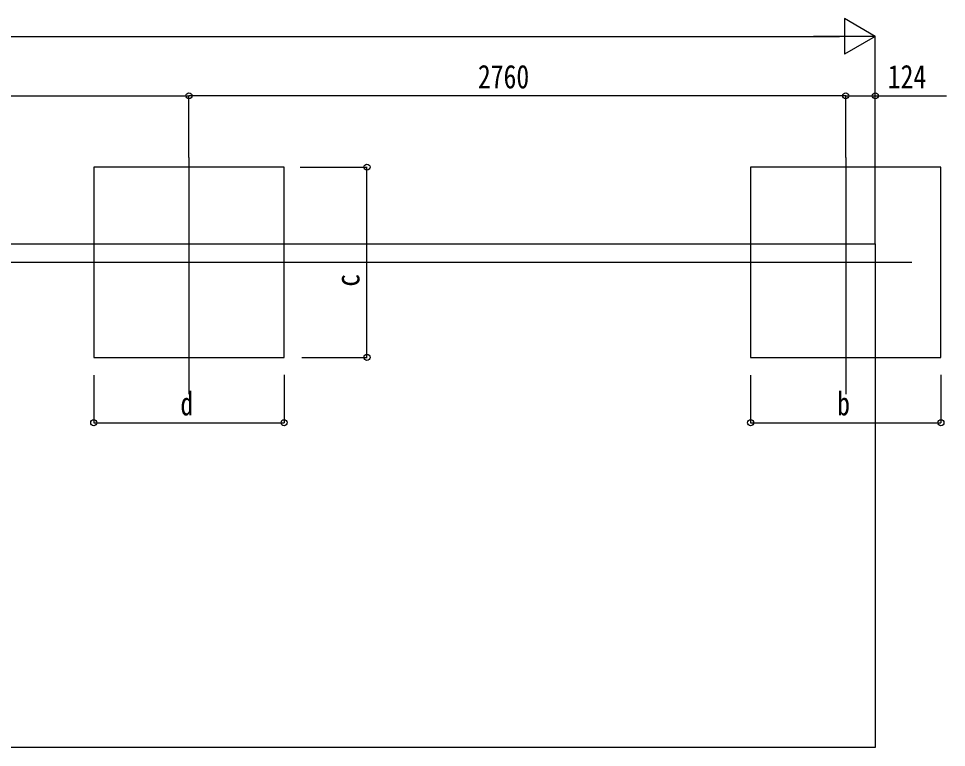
# Model space of a CAD drawing. Units: millimetres, scale not verified. Extents: x -12615 to 12615, y -8910 to 8910.
# Drawn here: x 43 to 3942, y 2603 to 5668 of the extents above; entities that cross this region are included whole.
import ezdxf
from ezdxf.enums import TextEntityAlignment as Align

# ---------------------------------------------------------------- set-up
doc = ezdxf.new("R2010")
doc.units = ezdxf.units.MM
doc.header["$LTSCALE"] = 40
for name, color, linetype in [('0-3_YKK_12', 2, 'Continuous'), ('0-5_YKK_A1', 4, 'Continuous'), ('0-6_YKK_D', 6, 'Continuous')]:
    doc.layers.add(name, color=color, linetype=linetype)
doc.styles.add('ＭＳ ゴシック', font='')
doc.styles.get('ＭＳ ゴシック').set_extended_font_data('MS Gothic')

msp = doc.modelspace()

# ---------------------------------------------------------------- linework, layer by layer
at = {"layer": '0-3_YKK_12'}
for p, q in [((759.09, 5083.23), (759.09, 4088.06)), ((3519.09, 5083.23), (3519.09, 4088.06)), ((-2385.88, 4643.15), (3797.23, 4643.15))]:
    msp.add_line(p, q, dxfattribs=at)
at = {"layer": '0-5_YKK_A1'}
for p, q in [((-4988.91, 4720.95), (3643.09, 4720.95)), ((3643.09, 4720.95), (3643.09, 2602.57)), ((3643.09, 2602.57), (-4988.91, 2602.57))]:
    msp.add_line(p, q, dxfattribs=at)
for points in [[(359.09, 4243.15), (1159.09, 4243.15), (1159.09, 5043.15), (359.09, 5043.15)], [(3119.09, 4243.15), (3919.09, 4243.15), (3919.09, 5043.15), (3119.09, 5043.15)]]:
    msp.add_lwpolyline(points, close=True, dxfattribs=at)
at = {"layer": '0-6_YKK_D'}
for p, q in [((3643.09, 5593.15), (3513.18, 5668.15)), ((3513.18, 5668.15), (3513.18, 5518.15)), ((-4838.91, 5593.15), (3493.09, 5593.15)), ((3643.09, 5593.15), (3383.28, 5593.15)), ((3643.09, 5593.15), (3513.18, 5518.15)), ((3643.09, 4721.95), (3643.09, 5594.15)), ((-2104.91, 5343.15), (759.09, 5343.15)), ((759.09, 5084.23), (759.09, 5344.15)), ((759.09, 5083.23), (759.09, 5344.15)), ((3519.09, 5343.15), (759.09, 5343.15)), ((3519.09, 5083.23), (3519.09, 5344.15)), ((3519.09, 5084.23), (3519.09, 5344.15)), ((3643.09, 4770.95), (3643.09, 5344.15)), ((1226.24, 5043.15), (1508.19, 5043.15)), ((1507.19, 4243.15), (1507.19, 5043.15)), ((1234.09, 4243.15), (1508.19, 4243.15)), ((359.09, 4168.95), (359.09, 3967.15)), ((1159.09, 4169.13), (1159.09, 3967.15)), ((3119.09, 4168.95), (3119.09, 3967.15)), ((3919.09, 4169.13), (3919.09, 3967.15)), ((359.09, 3968.15), (1159.09, 3968.15)), ((3119.09, 3968.15), (3919.09, 3968.15))]:
    msp.add_line(p, q, dxfattribs=at)
msp.add_lwpolyline([(3519.09, 5343.15), (3643.09, 5343.15), (3942.22, 5343.15)], dxfattribs=at)
for centre in [(759.09, 5343.15), (759.09, 5343.15), (3519.09, 5343.15), (3519.09, 5343.15), (3643.09, 5343.15), (1507.19, 5043.15), (1507.19, 4243.15), (359.09, 3968.15), (1159.09, 3968.15), (3119.09, 3968.15), (3919.09, 3968.15)]:
    msp.add_circle(centre, 12.75, dxfattribs=at)

# ---------------------------------------------------------------- texts
at = {"layer": '0-6_YKK_D', "style": 'ＭＳ ゴシック', "width": 0.8}
for s, p in [('2760', (1973.49, 5344.82)), ('124', (3695.75, 5344.82)), ('d', (723.09, 3969.48)), ('b', (3483.09, 3969.48))]:
    msp.add_text(s, height=98.97, dxfattribs=at).set_placement(p, align=Align.BOTTOM_LEFT)
msp.add_text('c', height=98.97, rotation=90, dxfattribs=at).set_placement((1505.19, 4540.18), align=Align.BOTTOM_LEFT)

doc.saveas('drawing.dxf')
